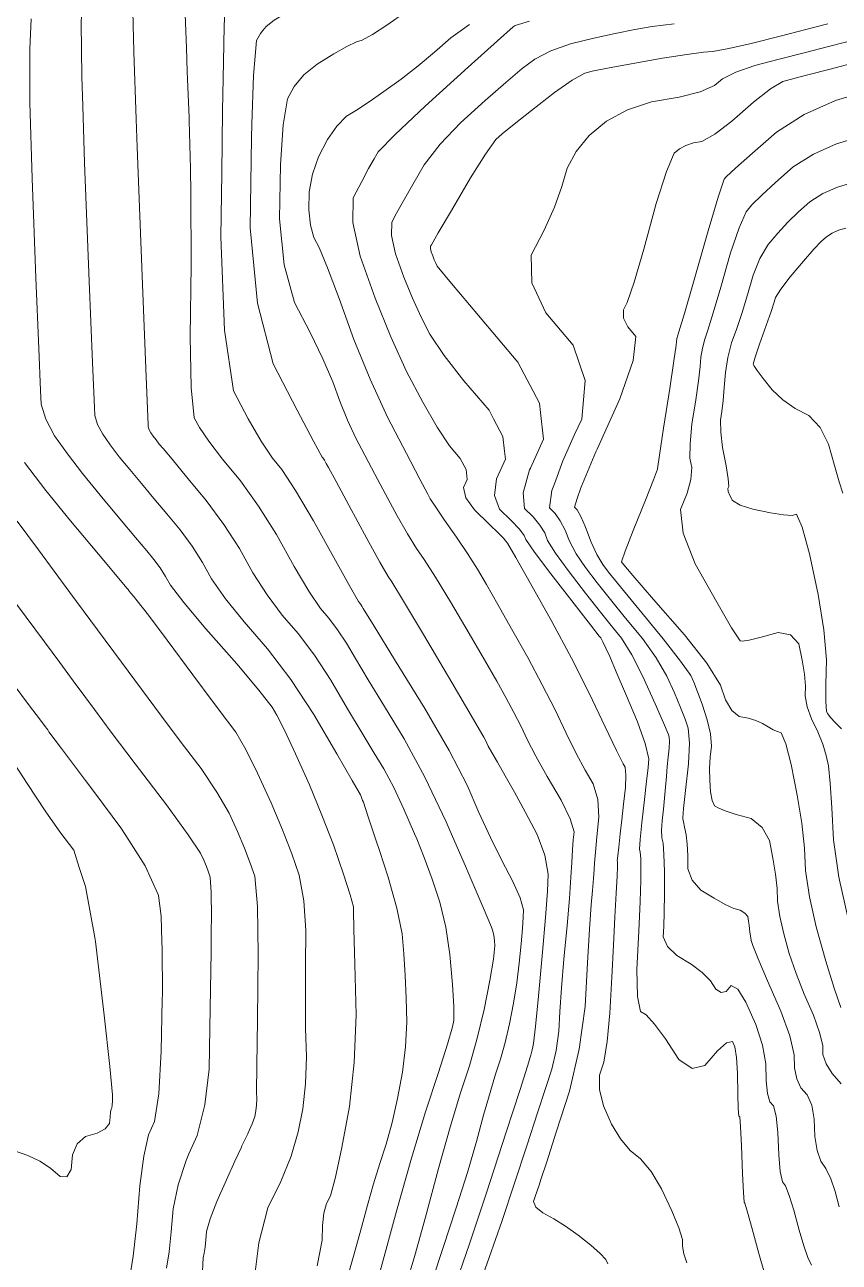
# Model space of a CAD drawing. Header units: inches. Extents: x 1337389 to 1347141, y 407035 to 414577.
# Drawn here: x 1340802.1 to 1341063.3, y 407256.9 to 407653.8 of the extents above; entities that cross this region are included whole.
import ezdxf

# ---------------------------------------------------------------- set-up
doc = ezdxf.new("R2010")
doc.units = ezdxf.units.IN
doc.header["$MEASUREMENT"] = 0
doc.layers.add('Topo', color=7, linetype='Continuous', lineweight=15, true_color=0x459900)

msp = doc.modelspace()

# ---------------------------------------------------------------- linework, layer by layer
at = {"layer": 'Topo'}
for p, q in [((1340837.0849, 407645.1109, 985), (1340837.851, 407623.482, 985)), ((1340803.7451, 407638.2711, 995), (1340803.734, 407640.487, 995)), ((1340854.2577, 407638.8, 980), (1340854.843, 407624.016, 980)), ((1340938.251, 407395.909, 980), (1340943.7491, 407383.2161, 980)), ((1340836.2061, 407391.1279, 1015), (1340834.495, 407393.8112, 1015)), ((1340820.625, 407380.3481, 1020), (1340819.6117, 407383.5209, 1020))]:
    msp.add_line(p, q, dxfattribs=at)
for points, elevation in [([(1340953.692, 407688.8701), (1340952.3892, 407688.655), (1340944.3259, 407686.712), (1340936.9501, 407684.1739), (1340930.2609, 407681.038), (1340924.259, 407677.306), (1340918.767, 407673.762), (1340913.7828, 407670.406), (1340909.3079, 407667.2369), (1340904.5062, 407664.5821), (1340899.378, 407662.44), (1340893.9221, 407660.8109), (1340889.2249, 407659.08), (1340885.2859, 407657.2472), (1340882.1061, 407655.311), (1340879.578, 407653.2429), (1340878.4939, 407651.9699)], 970), ([(1340838.904, 407678.7209), (1340839.015, 407677.917), (1340838.8261, 407675.155), (1340837.9499, 407673.234), (1340837.293, 407670.5482), (1340836.855, 407667.097), (1340836.6377, 407662.8809), (1340836.8681, 407653.6739)], 985), ([(1340821.9189, 407669.794), (1340821.2521, 407667.068), (1340820.531, 407661.3758), (1340820.1722, 407654.4219), (1340820.4339, 407637.1391), (1340820.732, 407627.8161)], 990), ([(1340853.13, 407670.444), (1340853.3629, 407662.542), (1340853.956, 407646.426), (1340854.2577, 407638.8)], 980), ([(1340866.2611, 407658.1858), (1340866.105, 407653.37), (1340865.8849, 407641.907)], 975), ([(1340924.3242, 407657.9949), (1340918.2551, 407653.698), (1340913.588, 407650.648), (1340910.3239, 407648.8449), (1340908.4611, 407648.2879), (1340905.4321, 407646.831), (1340901.239, 407644.4709), (1340895.8799, 407641.2112), (1340891.6218, 407637.726), (1340888.464, 407634.017), (1340886.4059, 407630.083), (1340884.95, 407621.6959), (1340884.0961, 407608.8549), (1340883.8441, 407591.56), (1340885.3499, 407576.8359), (1340888.6139, 407564.685), (1340893.6371, 407555.105), (1340897.7349, 407546.637), (1340900.9081, 407539.2811), (1340903.156, 407533.036), (1340905.6158, 407527.0261), (1340908.2859, 407521.2519), (1340911.1679, 407515.7129), (1340914.3309, 407509.7121), (1340917.7759, 407503.249), (1340921.502, 407496.3248), (1340924.8101, 407490.5331), (1340927.702, 407485.872), (1340930.1751, 407482.3441), (1340933.8141, 407476.614), (1340938.6171, 407468.6839), (1340944.586, 407458.552), (1340949.5319, 407450.0719), (1340953.4558, 407443.245), (1340956.3579, 407438.0689), (1340958.9582, 407433.2221), (1340961.2549, 407428.7039), (1340963.2488, 407424.515), (1340966.0569, 407419.183), (1340969.6773, 407412.709), (1340974.111, 407405.093), (1340976.98, 407399.172), (1340978.283, 407394.9469), (1340978.0211, 407392.4179), (1340977.766, 407389.144), (1340977.517, 407385.126), (1340977.2749, 407380.3639), (1340976.781, 407373.6139), (1340976.0331, 407364.8779), (1340975.034, 407354.1549), (1340974.2559, 407344.9289), (1340973.7011, 407337.201), (1340973.367, 407330.97), (1340972.51, 407324.8529), (1340971.1292, 407318.8511), (1340969.226, 407312.964), (1340966.5878, 407304.853), (1340963.2152, 407294.519), (1340959.1073, 407281.9619), (1340955.0662, 407269.9371), (1340951.0919, 407258.4439), (1340947.1849, 407247.482)], 965), ([(1340803.734, 407640.487), (1340803.7061, 407645.9628), (1340804.2061, 407655.655)], 995), ([(1340836.8681, 407653.6739), (1340837.075, 407645.3781), (1340837.0849, 407645.1109)], 985), ([(1340944.7119, 407653.858), (1340938.7159, 407649.648), (1340933.5301, 407645.018), (1340928.2309, 407640.6), (1340922.82, 407636.3921), (1340917.2968, 407632.3949), (1340912.542, 407629.0779), (1340908.555, 407626.44), (1340905.3371, 407624.4819), (1340902.226, 407621.333), (1340899.2241, 407616.9919), (1340896.3299, 407611.46), (1340894.3731, 407605.859), (1340893.3519, 407600.189), (1340893.269, 407594.45), (1340893.7679, 407589.565), (1340894.8522, 407585.533), (1340896.5179, 407582.354), (1340899.209, 407575.8471), (1340902.925, 407566.01), (1340907.6638, 407552.845), (1340912.8488, 407540.176), (1340918.479, 407528.003), (1340924.5539, 407516.325), (1340928.8581, 407508.067), (1340931.3931, 407503.228), (1340932.1558, 407501.809), (1340933.9369, 407499.0498), (1340936.733, 407494.9501), (1340940.5472, 407489.5111), (1340944.053, 407484.248), (1340947.2519, 407479.162), (1340950.1441, 407474.253), (1340953.8031, 407467.8919), (1340958.23, 407460.0798), (1340963.4241, 407450.8158), (1340968.076, 407442.1411), (1340972.1868, 407434.055), (1340975.757, 407426.5582), (1340978.9791, 407420.112), (1340981.854, 407414.7181), (1340984.3819, 407410.3751), (1340985.8491, 407405.3658), (1340986.253, 407399.6919), (1340985.5959, 407393.3509), (1340985.123, 407388.4361), (1340984.834, 407384.9472), (1340984.7301, 407382.884), (1340984.5153, 407379.96), (1340984.192, 407376.175), (1340983.7592, 407371.5291), (1340983.221, 407363.7752), (1340982.5768, 407352.914), (1340981.8291, 407338.9431), (1340979.9071, 407325.2299), (1340976.813, 407311.7742), (1340972.546, 407298.5761), (1340969.494, 407289.1429), (1340967.6569, 407283.4778), (1340967.0358, 407281.5778), (1340966.425, 407279.76), (1340965.8239, 407278.021), (1340965.2329, 407276.3629), (1340966.0318, 407274.6112), (1340968.222, 407272.765), (1340971.8011, 407270.8242), (1340975.574, 407268.441), (1340979.538, 407265.6149), (1340983.6951, 407262.347), (1340986.6771, 407259.727), (1340988.4841, 407257.7571), (1340989.1151, 407256.435)], 960), ([(1341014.4309, 407256.6979), (1341013.472, 407259.557), (1341012.9999, 407262.059), (1341013.0151, 407264.205), (1341011.9029, 407267.9841), (1341009.667, 407273.3952), (1341006.3039, 407280.4389), (1341002.942, 407286.0159), (1340999.5789, 407290.1259), (1340996.2171, 407292.7699), (1340993.1169, 407296.4682), (1340990.2789, 407301.221), (1340987.703, 407307.0283), (1340986.431, 407312.274), (1340986.4609, 407316.9598), (1340987.7939, 407321.084), (1340988.8902, 407327.6841), (1340989.7469, 407336.7599), (1340990.366, 407348.3128), (1340990.9131, 407358.587), (1340991.389, 407367.5831), (1340991.7939, 407375.3021), (1340992.064, 407380.7013), (1340992.1989, 407383.781), (1340992.1989, 407384.5421), (1340992.1851, 407385.112), (1340992.157, 407385.4921), (1340992.116, 407385.68), (1340992.2581, 407387.205), (1340992.5839, 407390.0661), (1340993.094, 407394.263), (1340993.6199, 407398.853), (1340994.162, 407403.836), (1340994.719, 407409.2121), (1340994.883, 407413.152), (1340994.653, 407415.6571), (1340994.0311, 407416.726), (1340991.9009, 407421.0411), (1340988.264, 407428.601), (1340983.1191, 407439.406), (1340977.4101, 407450.6761), (1340971.1371, 407462.4082), (1340964.2989, 407474.6039), (1340959.5571, 407482.971), (1340956.9129, 407487.5082), (1340956.364, 407488.2159), (1340955.9899, 407488.711), (1340955.7891, 407488.9939), (1340955.7619, 407489.0641), (1340954.1702, 407490.6189), (1340951.015, 407493.6561), (1340946.295, 407498.1769), (1340943.551, 407502.076), (1340942.7839, 407505.3531), (1340943.993, 407508.0071), (1340943.6548, 407511.1232), (1340941.769, 407514.6999), (1340938.3359, 407518.7381), (1340934.325, 407524.741), (1340929.736, 407532.708), (1340924.5701, 407542.6389), (1340919.503, 407553.768), (1340914.5338, 407566.096), (1340909.6639, 407579.6221), (1340907.3129, 407590.363), (1340907.481, 407598.3202), (1340910.1671, 407603.493), (1340912.385, 407607.6689), (1340914.1341, 407610.8479), (1340915.415, 407613.0321), (1340920.872, 407618.6441), (1340930.5061, 407627.684), (1340944.3147, 407640.152), (1340953.7291, 407648.6251), (1340958.7478, 407653.104), (1340959.371, 407653.587), (1340963.99, 407654.9111)], 955), ([(1340952.462, 407527.4249), (1340951.0189, 407530.1631), (1340942.961, 407539.6431), (1340936.6441, 407547.778), (1340932.0691, 407554.5681), (1340929.2359, 407560.0129), (1340926.4581, 407566.116), (1340923.7331, 407572.8749), (1340921.0629, 407580.292), (1340919.774, 407586.182), (1340919.8663, 407590.5451), (1340921.3388, 407593.3811), (1340923.5588, 407597.3831), (1340926.5269, 407602.5499), (1340930.2431, 407608.8831), (1340935.3549, 407615.4841), (1340941.864, 407622.353), (1340949.7689, 407629.491), (1340956.3699, 407635.2821), (1340961.667, 407639.725), (1340965.659, 407642.821), (1340970.818, 407645.4802), (1340977.1451, 407647.7029), (1340984.638, 407649.4891), (1340991.4932, 407651.009), (1340997.7101, 407652.2651), (1341003.2891, 407653.254), (1341010.3439, 407654.127)], 950), ([(1341059.68, 407654.1521), (1341052.5819, 407652.313), (1341044.387, 407650.1978), (1341035.094, 407647.809), (1341027.895, 407646.1511), (1341022.7921, 407645.2269), (1341019.7829, 407645.035), (1341014.4058, 407644.3089), (1341006.6611, 407643.0491), (1340996.548, 407641.2551), (1340989.0139, 407639.8701), (1340984.0589, 407638.895), (1340981.6839, 407638.3279), (1340977.6461, 407636.0479), (1340971.9469, 407632.0539), (1340964.5859, 407626.3459), (1340959.0109, 407621.938), (1340955.2231, 407618.83), (1340953.2218, 407617.0232), (1340949.8371, 407612.324), (1340945.07, 407604.7341), (1340938.92, 407594.252), (1340934.7329, 407587.097), (1340932.5099, 407583.27), (1340932.2509, 407582.77), (1340932.2339, 407582.0008), (1340932.4621, 407580.9629), (1340932.932, 407579.6551), (1340933.4131, 407578.4638), (1340933.9021, 407577.388), (1340934.4021, 407576.4279), (1340938.9629, 407570.814), (1340947.586, 407560.5469), (1340960.27, 407545.626), (1340967.2371, 407532.4099), (1340967.5542, 407529.491)], 945), ([(1340878.4939, 407651.9699), (1340877.7039, 407651.0408), (1340876.4821, 407648.707), (1340875.528, 407637.5331), (1340874.9911, 407621.9129)], 970), ([(1341068.669, 407649.126), (1341060.2508, 407646.931), (1341052.033, 407644.7982), (1341044.017, 407642.7261), (1341036.2009, 407640.7159), (1341030.1499, 407638.6432), (1341025.8639, 407636.506), (1341023.341, 407634.305), (1341018.708, 407632.3282), (1341011.966, 407630.573), (1341003.1141, 407629.0419), (1340995.363, 407626.4759), (1340988.713, 407622.8761), (1340983.1649, 407618.242), (1340978.9289, 407613.205), (1340976.0057, 407607.7642), (1340974.3947, 407601.9191), (1340971.948, 407595.3242), (1340968.664, 407587.9789), (1340964.545, 407579.883), (1340964.7329, 407571.035), (1340969.227, 407561.435), (1340978.0291, 407551.0812), (1340981.8649, 407539.7181), (1340980.7349, 407527.344), (1340978.4561, 407522.34)], 940), ([(1340865.8849, 407641.907), (1340865.5839, 407626.1859), (1340865.2931, 407606.2319)], 975), ([(1341071.659, 407642.536), (1341060.822, 407639.7101), (1341052.7979, 407637.6202), (1341047.5871, 407636.2669), (1341045.1899, 407635.651), (1341041.2759, 407633.22), (1341035.8452, 407628.973), (1341028.8971, 407622.9111), (1341023.36, 407618.714), (1341019.234, 407616.38), (1341016.5189, 407615.91), (1341014.141, 407615.1231), (1341012.1019, 407614.0187), (1341010.4, 407612.5979), (1341007.916, 407606.7549), (1341004.65, 407596.4891), (1341000.6021, 407581.8018), (1340997.4971, 407571.2119), (1340995.335, 407564.721), (1340994.1171, 407562.3269), (1340994.1729, 407559.7112), (1340995.5021, 407556.872), (1340998.1041, 407553.8111), (1340997.2649, 407546.1169), (1340992.983, 407533.7901), (1340985.6262, 407517.638)], 935), ([(1340895.9419, 407255.74), (1340897.491, 407263.953), (1340897.6059, 407268.658), (1340898.082, 407272.6072), (1340898.9189, 407275.799), (1340900.1158, 407278.236), (1340901.741, 407284.2211), (1340903.7918, 407293.756), (1340906.2688, 407306.8389), (1340907.786, 407320.995), (1340908.3438, 407336.2239), (1340907.9419, 407352.525), (1340907.6779, 407363.7431), (1340907.554, 407369.878), (1340907.5689, 407370.93), (1340906.496, 407374.7629), (1340904.3331, 407381.3758), (1340901.0811, 407390.7709), (1340897.432, 407400.326), (1340893.385, 407410.0421), (1340888.9401, 407419.92), (1340885.4749, 407427.364), (1340882.9912, 407432.374), (1340881.485, 407434.952), (1340877.1881, 407440.429), (1340870.0989, 407448.806), (1340860.218, 407460.0821), (1340853.1241, 407468.5171), (1340848.8159, 407474.1111), (1340847.2949, 407476.8639), (1340845.531, 407479.6031), (1340843.5231, 407482.328), (1340841.271, 407485.0411), (1340837.6472, 407489.373), (1340832.6499, 407495.3261), (1340826.2799, 407502.8981), (1340820.6641, 407509.8658), (1340815.8001, 407516.2279), (1340811.6909, 407521.9849), (1340808.885, 407527.2821), (1340807.382, 407532.118), (1340807.1838, 407536.4938), (1340806.6309, 407550.0111), (1340805.7249, 407572.6701), (1340804.4659, 407604.4699), (1340803.793, 407628.901), (1340803.7451, 407638.2711)], 995), ([(1341073.192, 407632.8569), (1341062.094, 407629.511), (1341052.1091, 407625.0238), (1341043.237, 407619.396), (1341035.4769, 407612.6272), (1341030.0821, 407607.8489), (1341027.052, 407605.0641), (1341026.3849, 407604.2709), (1341024.4481, 407598.502), (1341021.2412, 407587.7558), (1341016.7621, 407572.0329), (1341013.652, 407561.205), (1341011.9108, 407555.2721), (1341011.5391, 407554.2341), (1341011.264, 407553.179), (1341011.0878, 407552.107), (1341011.0091, 407551.0189), (1341010.2909, 407546.035), (1341008.9338, 407537.157), (1341006.9361, 407524.3838), (1341005.617, 407515.804), (1341004.9759, 407511.4159), (1341005.0129, 407511.2201), (1341003.731, 407507.852), (1341001.129, 407501.3101), (1340997.2071, 407491.5959), (1340994.6569, 407485.0029), (1340993.481, 407481.531), (1340993.677, 407481.179), (1340997.1131, 407477.1681), (1341003.7891, 407469.496), (1341013.7039, 407458.1649), (1341020.846, 407449.0149), (1341025.2149, 407442.0479), (1341026.8101, 407437.2619), (1341028.8158, 407433.894), (1341031.232, 407431.9431), (1341034.0568, 407431.4091), (1341036.545, 407430.6731), (1341038.6939, 407429.734), (1341040.5061, 407428.5921), (1341042.1161, 407427.7139), (1341043.5252, 407427.099), (1341044.733, 407426.7471), (1341046.1919, 407423.2259), (1341047.903, 407416.5351), (1341049.864, 407406.6752), (1341051.2808, 407397.7251), (1341052.153, 407389.6848), (1341052.481, 407382.5541), (1341053.7339, 407374.1371), (1341055.9139, 407364.433), (1341059.0189, 407353.441), (1341061.645, 407344.844), (1341063.7931, 407338.6411)], 930), ([(1340820.732, 407627.8161), (1340821.316, 407609.5289), (1340822.8191, 407571.591), (1340823.8599, 407545.434), (1340824.439, 407531.056), (1340824.5571, 407528.459), (1340825.449, 407525.589), (1340827.114, 407522.446), (1340829.5529, 407519.0289), (1340832.4391, 407515.253), (1340835.7719, 407511.118), (1340839.553, 407506.624), (1340843.5059, 407501.902), (1340847.6329, 407496.9501), (1340851.933, 407491.7689), (1340855.768, 407486.563), (1340859.1381, 407481.332), (1340862.0429, 407476.0749), (1340866.4799, 407469.7169), (1340872.4499, 407462.2561), (1340879.9519, 407453.6951), (1340887.403, 407443.7919), (1340894.8021, 407432.549), (1340902.1499, 407419.9662), (1340907.1339, 407411.3871), (1340909.7541, 407406.8121), (1340910.0109, 407406.243), (1340910.2533, 407405.656), (1340910.4808, 407405.0541), (1340910.696, 407404.434), (1340912.1379, 407400.1179), (1340914.8081, 407392.1052), (1340915.85, 407388.9748)], 990), ([(1340837.851, 407623.482), (1340838.166, 407614.5891), (1340839.912, 407570.512), (1340841.0881, 407540.856), (1340841.6949, 407525.618), (1340841.7321, 407524.8), (1340842.013, 407523.896), (1340842.5369, 407522.906), (1340843.306, 407521.83), (1340844.215, 407520.6409), (1340845.2639, 407519.3379), (1340846.455, 407517.923), (1340849.365, 407514.4301), (1340853.994, 407508.859), (1340860.343, 407501.2101), (1340866.0049, 407493.5241), (1340870.9801, 407485.8), (1340875.2691, 407478.0388), (1340879.837, 407470.916), (1340884.682, 407464.431), (1340889.805, 407458.584), (1340895.01, 407451.622), (1340900.2949, 407443.546), (1340905.6609, 407434.3561), (1340910.2719, 407426.553), (1340914.1279, 407420.1371), (1340917.228, 407415.108), (1340920.4301, 407409.135), (1340923.7341, 407402.2171), (1340927.1391, 407394.3563), (1340927.8138, 407392.678)], 985), ([(1340854.843, 407624.016), (1340854.8841, 407622.9901), (1340855.22, 407607.588)], 980), ([(1340874.9911, 407621.9129), (1340874.8402, 407617.52), (1340874.419, 407588.669), (1340876.7229, 407564.505), (1340881.751, 407545.0291), (1340889.5048, 407530.2419), (1340894.763, 407520.2752), (1340897.5281, 407515.129), (1340897.7971, 407514.8041), (1340898.228, 407514.1339), (1340898.8191, 407513.1191), (1340899.571, 407511.7589), (1340901.9851, 407507.298), (1340906.0601, 407499.7359), (1340911.7981, 407489.0741), (1340916.001, 407481.4272), (1340918.6701, 407476.795), (1340919.8029, 407475.1771), (1340923.574, 407468.9809), (1340929.982, 407458.206), (1340939.028, 407442.852), (1340945.2611, 407432.2531), (1340948.683, 407426.4099), (1340949.293, 407425.3211), (1340949.8391, 407424.3019), (1340950.3219, 407423.3529), (1340950.741, 407422.4721), (1340951.86, 407420.443), (1340953.6781, 407417.2671), (1340956.196, 407412.943), (1340959.159, 407407.6481), (1340962.569, 407401.3842), (1340966.425, 407394.15), (1340968.9028, 407387.4899), (1340970.001, 407381.4041), (1340969.7211, 407375.8929), (1340969.097, 407367.5271), (1340968.129, 407356.307), (1340966.817, 407342.2319), (1340965.8718, 407332.4881), (1340965.293, 407327.0749), (1340965.0812, 407325.9931), (1340964.8551, 407325.0129), (1340964.616, 407324.1372), (1340964.364, 407323.365), (1340964.0709, 407322.3889), (1340963.7371, 407321.21), (1340963.3621, 407319.8289), (1340960.957, 407312.3171), (1340956.5199, 407298.6762), (1340950.0511, 407278.904), (1340944.6988, 407262.804), (1340940.4632, 407250.3778)], 970), ([(1341066.314, 407366.5829), (1341063.2041, 407380.43), (1341061.416, 407392.4399), (1341060.948, 407402.6139), (1341060.414, 407410.513), (1341059.8149, 407416.1371), (1341059.1481, 407419.4862), (1341058.021, 407423.1179), (1341056.434, 407427.0341), (1341054.3848, 407431.2329), (1341053.0429, 407435.078), (1341052.408, 407438.5661), (1341052.4798, 407441.7), (1341052.1521, 407445.5169), (1341051.425, 407450.0189), (1341050.2981, 407455.2051), (1341047.722, 407458.1669), (1341043.6979, 407458.907), (1341038.2249, 407457.4251), (1341034.3669, 407456.4799), (1341032.1239, 407456.0732), (1341031.4959, 407456.203), (1341028.792, 407460.38), (1341024.0121, 407468.602), (1341017.1551, 407480.87), (1341013.2831, 407490.779), (1341012.3952, 407498.331), (1341014.4919, 407503.5237), (1341015.6968, 407508.002), (1341016.0099, 407511.7649), (1341015.431, 407514.8131), (1341015.452, 407519.4459), (1341016.0719, 407525.6631), (1341017.292, 407533.464), (1341018.177, 407539.653), (1341018.7259, 407544.23), (1341018.9399, 407547.1961), (1341019.4199, 407550.115), (1341020.168, 407552.9881), (1341021.1819, 407555.815), (1341022.9009, 407561.362), (1341025.3251, 407569.6291), (1341028.4548, 407580.6162), (1341031.161, 407588.6783), (1341033.4452, 407593.817), (1341035.306, 407596.0311), (1341038.447, 407599.166), (1341042.8699, 407603.2219), (1341048.574, 407608.198), (1341055.0959, 407612.335), (1341062.435, 407615.6331), (1341070.5931, 407618.0919)], 925), ([(1340855.22, 407607.588), (1340855.392, 407599.74), (1340855.479, 407576.6759), (1340855.145, 407553.7991), (1340855.4719, 407537.5), (1340856.4601, 407527.778), (1340858.109, 407524.633), (1340861.141, 407520.2079), (1340865.555, 407514.5041), (1340871.3531, 407507.5191), (1340877.109, 407499.44), (1340882.8231, 407490.2679), (1340888.4959, 407480.0029), (1340893.1929, 407472.1152), (1340896.9138, 407466.605), (1340899.6592, 407463.4719), (1340902.4471, 407459.7431), (1340905.278, 407455.4169), (1340908.1531, 407450.4942), (1340912.203, 407443.749), (1340917.4299, 407435.185), (1340923.8331, 407424.799), (1340930.4451, 407412.4631), (1340937.268, 407398.1779), (1340938.251, 407395.909)], 980), ([(1340865.2931, 407606.2319), (1340864.994, 407585.7781), (1340866.1681, 407555.85), (1340869.106, 407536.4042), (1340873.8071, 407527.437), (1340877.952, 407520.2423), (1340881.5411, 407514.8159), (1340884.575, 407511.162), (1340888.95, 407504.4681), (1340894.6661, 407494.737), (1340901.7228, 407481.966), (1340906.549, 407473.314), (1340909.1461, 407468.779), (1340909.512, 407468.361), (1340909.8827, 407467.864), (1340910.261, 407467.287), (1340910.644, 407466.6311), (1340914.1341, 407460.9461), (1340920.7319, 407450.2319), (1340930.4371, 407434.49), (1340938.1749, 407421.069), (1340943.945, 407409.9691), (1340947.7482, 407401.19), (1340951.4683, 407393.114), (1340955.106, 407385.74), (1340958.6611, 407379.0701), (1340960.991, 407373.819), (1340962.0951, 407369.987), (1340961.972, 407367.5749), (1340961.6991, 407363.913), (1340961.2748, 407359.002), (1340960.7008, 407352.8419), (1340959.8841, 407346.5221), (1340958.8249, 407340.0419), (1340957.524, 407333.4031), (1340956.1402, 407327.3971), (1340954.674, 407322.0241), (1340953.1269, 407317.284), (1340951.3291, 407311.2999), (1340949.2811, 407304.0721), (1340946.9839, 407295.5989), (1340944.0609, 407285.699), (1340940.513, 407274.3699), (1340936.34, 407261.6139), (1340932.887, 407251.2271)], 975), ([(1341067.9931, 407603.3272), (1341062.776, 407601.755), (1341058.082, 407599.6451), (1341053.9111, 407596.999), (1341050.2629, 407593.817), (1341046.813, 407590.483), (1341043.5599, 407586.9979), (1341040.5051, 407583.362), (1341037.8738, 407578.854), (1341035.669, 407573.475), (1341033.889, 407567.225), (1341032.15, 407561.52), (1341030.452, 407556.359), (1341028.797, 407551.742), (1341027.576, 407547.0499), (1341026.792, 407542.2841), (1341026.443, 407537.4419), (1341026.0619, 407533.2709), (1341025.6507, 407529.7709), (1341025.2092, 407526.9409), (1341025.2869, 407523.088), (1341025.886, 407518.211), (1341027.006, 407512.31), (1341027.663, 407508.1519), (1341027.8551, 407505.7372), (1341027.5839, 407505.0653), (1341027.699, 407504.088), (1341028.1999, 407502.8059), (1341029.087, 407501.219), (1341031.5612, 407499.768), (1341035.6239, 407498.4538), (1341041.2731, 407497.2769), (1341045.481, 407496.6111), (1341048.247, 407496.4572), (1341049.571, 407496.8161), (1341051.3981, 407492.7039), (1341053.7301, 407484.123), (1341056.5661, 407471.07), (1341058.3969, 407459.7401), (1341059.2222, 407450.131), (1341059.0421, 407442.244), (1341059.0452, 407436.7331), (1341059.232, 407433.5981), (1341059.6019, 407432.839), (1341060.5309, 407431.6431), (1341062.0181, 407430.0099), (1341064.0641, 407427.939)], 920), ([(1341065.3939, 407588.563), (1341063.117, 407587.8761), (1341061.0681, 407586.9559), (1341059.2478, 407585.8012), (1341057.6561, 407584.4121), (1341055.178, 407581.8002), (1341051.814, 407577.965), (1341047.564, 407572.9069), (1341044.587, 407569.0301), (1341042.8832, 407566.3351), (1341042.452, 407564.8209), (1341041.451, 407561.8231), (1341039.8799, 407557.34), (1341037.7401, 407551.372), (1341036.3581, 407547.238), (1341035.735, 407544.9389), (1341035.87, 407544.4731), (1341036.9349, 407542.9532), (1341038.9271, 407540.3781), (1341041.8481, 407536.747), (1341045.2659, 407533.5459), (1341049.1798, 407530.774), (1341053.592, 407528.4321), (1341057.1589, 407524.5978), (1341059.8808, 407519.2733), (1341061.758, 407512.4571), (1341063.2939, 407507.226), (1341064.488, 407503.5801)], 915), ([(1340955.9548, 407517.08), (1340955.446, 407521.766), (1340952.462, 407527.4249)], 950), ([(1340967.5542, 407529.491), (1340968.488, 407520.8979), (1340964.2728, 407511.644)], 945), ([(1340978.4561, 407522.34), (1340974.6399, 407513.9611), (1340971.968, 407506.6149)], 940), ([(1341039.3779, 407253.457), (1341037.515, 407259.7119), (1341035.4079, 407267.5947), (1341033.928, 407272.959), (1341033.0749, 407275.8051), (1341032.8479, 407276.1319), (1341032.5891, 407279.32), (1341032.299, 407285.3699), (1341031.976, 407294.2812), (1341031.669, 407300.324), (1341031.3779, 407303.4989), (1341031.1019, 407303.8072), (1341030.8879, 407306.2538), (1341030.7352, 407310.84), (1341030.644, 407317.5641), (1341030.3319, 407322.6239), (1341029.796, 407326.0179), (1341029.0391, 407327.746), (1341027.194, 407327.327), (1341024.262, 407324.7579), (1341020.242, 407320.0419), (1341016.1211, 407319.099), (1341011.899, 407321.9298), (1341007.5761, 407328.535), (1341004.085, 407333.306), (1341001.4269, 407336.2441), (1340999.6007, 407337.348), (1340998.599, 407342.192), (1340998.421, 407350.7759), (1340999.0668, 407363.1001), (1340999.498, 407372.6463), (1340999.714, 407379.4149), (1340999.7151, 407383.405), (1340999.643, 407386.396), (1340999.498, 407388.3849), (1340999.2798, 407389.3742), (1340999.437, 407392.519), (1340999.9691, 407397.8211), (1341000.875, 407405.2791), (1341001.5491, 407411.1871), (1341001.992, 407415.545), (1341002.2022, 407418.3511), (1341001.0659, 407423.2538), (1340998.583, 407430.2518), (1340994.753, 407439.346), (1340991.796, 407446.3122), (1340989.7119, 407451.1499), (1340988.501, 407453.8601), (1340987.5341, 407455.8608), (1340986.8092, 407457.154), (1340986.3283, 407457.7389), (1340983.4979, 407461.3648), (1340978.3199, 407468.0337), (1340970.7919, 407477.745), (1340965.614, 407484.635), (1340962.7861, 407488.7049), (1340962.3061, 407489.955), (1340960.7349, 407491.9861), (1340958.0731, 407494.7999), (1340954.3191, 407498.396), (1340952.7621, 407502.87), (1340953.4028, 407508.2221), (1340956.24, 407514.4529), (1340955.9548, 407517.08)], 950), ([(1340985.6262, 407517.638), (1340985.2579, 407516.8303), (1340980.3941, 407505.2499), (1340979.289, 407501.83)], 935), ([(1340802.048, 407513.4271), (1340808.888, 407504.4781), (1340816.7879, 407494.6779), (1340825.7469, 407484.027), (1340831.7879, 407476.8449), (1340834.9099, 407473.1319), (1340835.1129, 407472.888), (1340835.2929, 407472.6419), (1340835.4519, 407472.3949), (1340835.5891, 407472.147), (1340836.092, 407471.5119), (1340836.9611, 407470.4901), (1340838.1961, 407469.081), (1340841.7932, 407464.4059), (1340847.752, 407456.465), (1340856.074, 407445.258), (1340862.5211, 407436.5951), (1340867.093, 407430.4779), (1340869.7909, 407426.9059), (1340873.0229, 407421.338), (1340876.7889, 407413.7751), (1340881.0911, 407404.216), (1340884.7419, 407395.5791), (1340887.744, 407387.8629), (1340890.0952, 407381.0689), (1340891.6101, 407372.869), (1340892.289, 407363.2611), (1340892.1321, 407352.2459), (1340892.1029, 407341.827), (1340892.2019, 407332.0029), (1340892.4302, 407322.7728), (1340892.1139, 407314.1521), (1340891.2551, 407306.137), (1340889.8519, 407298.7298), (1340887.5251, 407290.958), (1340884.2711, 407282.8221), (1340880.0929, 407274.3211), (1340877.173, 407263.183), (1340875.5121, 407249.4071)], 1000), ([(1340964.2728, 407511.644), (1340964.021, 407511.0911), (1340961.973, 407503.663), (1340962.3419, 407498.6139), (1340965.13, 407495.943), (1340967.3001, 407493.3539), (1340968.85, 407490.8452), (1340969.7832, 407488.4169), (1340972.2821, 407484.3749), (1340976.349, 407478.72), (1340981.983, 407471.451), (1340986.719, 407465.4151), (1340990.5569, 407460.612), (1340993.4961, 407457.042), (1340996.755, 407451.7531), (1341000.335, 407444.7441), (1341004.234, 407436.0158), (1341006.938, 407429.891), (1341008.448, 407426.3689), (1341008.7621, 407425.4499), (1341008.8699, 407423.9079), (1341008.771, 407421.7421), (1341008.4649, 407418.9531), (1341008.175, 407415.9469), (1341007.9009, 407412.7232), (1341007.6428, 407409.282), (1341007.323, 407405.7681), (1341006.9399, 407402.1789), (1341006.495, 407398.5179), (1341006.3302, 407395.48), (1341006.4441, 407393.0669), (1341006.8391, 407391.278), (1341007.1009, 407387.6791), (1341007.232, 407382.269), (1341007.23, 407375.0481), (1341007.171, 407369.143), (1341007.0559, 407364.5531), (1341006.8852, 407361.2792), (1341008.2829, 407358.1821), (1341011.251, 407355.2611), (1341015.788, 407352.5181), (1341019.3851, 407349.816), (1341022.0411, 407347.155), (1341023.756, 407344.5349), (1341025.4299, 407343.4121), (1341027.0651, 407343.7858), (1341028.6588, 407345.657), (1341030.772, 407344.5089), (1341033.4021, 407340.342), (1341036.5498, 407333.158), (1341038.6729, 407326.5499), (1341039.7719, 407320.5211), (1341039.845, 407315.0691), (1341040.278, 407311.008), (1341041.0702, 407308.335), (1341042.2211, 407307.053), (1341043.075, 407303.79), (1341043.6329, 407298.546), (1341043.8941, 407291.322), (1341044.385, 407286.0509), (1341045.1039, 407282.7311), (1341046.053, 407281.3641), (1341047.2549, 407278.3231), (1341048.7099, 407273.6062), (1341050.418, 407267.2151), (1341051.9281, 407262.145), (1341053.2411, 407258.394), (1341054.3549, 407255.9631)], 945), ([(1340971.968, 407506.6149), (1340971.1831, 407504.4571), (1340970.3659, 407498.832), (1340972.188, 407497.0872), (1340973.8639, 407494.7208), (1340975.3952, 407491.7349), (1340976.779, 407488.1279), (1340978.9498, 407484.1149), (1340981.9059, 407479.6939), (1340985.6471, 407474.8671), (1340989.9409, 407469.464), (1340994.7861, 407463.4852), (1341000.1831, 407456.9299), (1341004.5918, 407450.745), (1341008.0121, 407444.93), (1341010.4451, 407439.4851), (1341012.401, 407434.878), (1341013.8809, 407431.109), (1341014.8841, 407428.1781), (1341015.2421, 407423.3911), (1341014.9539, 407416.747), (1341014.0219, 407408.2459), (1341013.406, 407402.481), (1341013.1079, 407399.4511), (1341013.1259, 407399.1568), (1341013.3171, 407398.1532), (1341013.6799, 407396.4369), (1341014.2149, 407394.01), (1341014.572, 407390.9841), (1341014.7491, 407387.3609), (1341014.7478, 407383.138), (1341016.1549, 407379.4449), (1341018.9701, 407376.281), (1341023.1921, 407373.647), (1341026.7011, 407371.6882), (1341029.495, 407370.4061), (1341031.575, 407369.8), (1341033.0571, 407368.9151), (1341033.942, 407367.7521), (1341034.228, 407366.3101), (1341034.4361, 407365.0011), (1341034.5631, 407363.825), (1341034.611, 407362.782), (1341034.794, 407361.551), (1341035.113, 407360.132), (1341035.5671, 407358.5241), (1341037.2951, 407354.2009), (1341040.2949, 407347.163), (1341044.5693, 407337.4099), (1341047.437, 407329.5139), (1341048.8991, 407323.478), (1341048.9551, 407319.2989), (1341049.6681, 407315.761), (1341051.0369, 407312.8637), (1341053.0629, 407310.6062), (1341054.4809, 407307.256), (1341055.2901, 407302.8121), (1341055.4901, 407297.275), (1341056.18, 407292.7809), (1341057.3608, 407289.3311), (1341059.031, 407286.924), (1341060.5811, 407283.6861), (1341062.0108, 407279.6179), (1341063.32, 407274.7192)], 940), ([(1340979.289, 407501.83), (1340978.39, 407499.051), (1340979.2461, 407498.2309), (1340980.4291, 407496.089), (1340981.9389, 407492.625), (1340983.776, 407487.8399), (1340985.6169, 407483.854), (1340987.4619, 407480.669), (1340989.3109, 407478.2839), (1340993.162, 407473.5132), (1340999.015, 407466.3581), (1341006.87, 407456.8181), (1341012.428, 407449.7372), (1341015.6899, 407445.1161), (1341016.6559, 407442.9539), (1341017.8639, 407439.8651), (1341019.3139, 407435.8492), (1341021.005, 407430.9071), (1341022.0039, 407426.4302), (1341022.3081, 407422.4191), (1341021.919, 407418.874), (1341021.7391, 407415.254), (1341021.768, 407411.5611), (1341022.0049, 407407.7941), (1341022.53, 407405.0511), (1341023.3422, 407403.334), (1341024.4411, 407402.641), (1341026.7579, 407401.7179), (1341030.2929, 407400.5641), (1341035.0453, 407399.179), (1341038.5889, 407396.372), (1341040.922, 407392.143), (1341042.0459, 407386.492), (1341042.8581, 407381.3631), (1341043.3579, 407376.7551), (1341043.5462, 407372.6681), (1341044.264, 407367.844), (1341045.5129, 407362.2819), (1341047.2929, 407355.983), (1341049.47, 407349.523), (1341052.0441, 407342.9019), (1341055.015, 407336.121), (1341057.0089, 407330.631), (1341058.026, 407326.434), (1341058.065, 407323.5292), (1341059.0579, 407320.515), (1341061.005, 407317.392), (1341063.9059, 407314.16)], 935), ([(1340799.7162, 407494.602), (1340806.5239, 407485.3649), (1340816.5959, 407471.699), (1340825.4579, 407459.696), (1340833.111, 407449.3561), (1340839.554, 407440.679), (1340845.959, 407432.0992), (1340852.328, 407423.618), (1340858.659, 407415.2329), (1340863.7639, 407407.677), (1340867.6449, 407400.9489), (1340870.2999, 407395.0492), (1340872.553, 407389.718), (1340874.4059, 407384.9561), (1340875.8579, 407380.762), (1340876.725, 407370.9741), (1340877.0091, 407355.5922), (1340876.7092, 407334.6139), (1340876.527, 407319.9111), (1340876.463, 407311.4799), (1340876.5161, 407309.3229), (1340876.4422, 407307.308), (1340876.2409, 407305.4351), (1340875.9129, 407303.704), (1340875.061, 407301.26), (1340873.809, 407298.3898)], 1005), ([(1340795.6349, 407473.1291), (1340802.5469, 407463.8161), (1340808.4469, 407455.844), (1340813.333, 407449.2131), (1340817.6331, 407443.3901), (1340821.3461, 407438.3731), (1340824.4711, 407434.163), (1340829.877, 407426.9579), (1340837.5621, 407416.7569), (1340847.5269, 407403.5611), (1340854.5059, 407394.0169), (1340858.5002, 407388.124), (1340859.509, 407385.882), (1340860.365, 407383.8571), (1340861.0691, 407382.0479), (1340861.62, 407380.4551), (1340861.9341, 407375.6431), (1340862.0101, 407367.611), (1340861.949, 407363.3179)], 1010), ([(1340824.5508, 407407.4219), (1340821.571, 407411.39), (1340813.8811, 407421.6529), (1340809.855, 407427.0659), (1340809.492, 407427.6289), (1340808.3939, 407429.1321), (1340806.5599, 407431.577), (1340803.9901, 407434.9631), (1340798.1151, 407442.816), (1340788.935, 407455.1359), (1340782.095, 407464.3311)], 1015), ([(1340811.166, 407398.1751), (1340808.692, 407401.71), (1340802.8621, 407410.448), (1340796.201, 407420.782), (1340789.0659, 407431.2202), (1340781.4579, 407441.7629), (1340774.5499, 407450.8659)], 1020), ([(1340834.495, 407393.8112), (1340832.9239, 407396.2761), (1340824.5508, 407407.4219)], 1015), ([(1340819.6117, 407383.5209), (1340817.857, 407389.0212), (1340813.69, 407394.5681), (1340811.166, 407398.1751)], 1020), ([(1340927.8138, 407392.678), (1340930.1939, 407386.757), (1340932.7539, 407379.813)], 985), ([(1340844.8351, 407375.022), (1340840.75, 407383.9981), (1340836.2061, 407391.1279)], 1015), ([(1340915.85, 407388.9748), (1340918.7059, 407380.3959), (1340919.9738, 407375.8571)], 990), ([(1340824.554, 407361.0589), (1340821.555, 407377.4351), (1340820.625, 407380.3481)], 1020), ([(1340932.7539, 407379.813), (1340932.8991, 407379.42), (1340935.254, 407372.346), (1340937.1001, 407364.42), (1340938.4362, 407355.644), (1340939.263, 407346.0169), (1340939.6851, 407338.941), (1340939.7032, 407334.417), (1340939.3158, 407332.445), (1340937.679, 407326.905), (1340934.7909, 407317.7981), (1340930.652, 407305.1239), (1340926.159, 407290.2802), (1340921.3109, 407273.266), (1340916.109, 407254.0819)], 985), ([(1340943.7491, 407383.2161), (1340944.301, 407381.9417), (1340949.1311, 407370.6909), (1340951.7599, 407364.4231), (1340952.1879, 407363.1401), (1340952.522, 407361.7021), (1340952.7649, 407360.11), (1340952.915, 407358.3641), (1340952.4051, 407354.0891), (1340951.2351, 407347.2842), (1340949.4049, 407337.9512), (1340947.2379, 407328.8269), (1340944.7318, 407319.9111), (1340941.8891, 407311.204), (1340938.5869, 407300.2121), (1340934.826, 407286.9329), (1340930.6051, 407271.3692), (1340927.166, 407259.0801), (1340924.5067, 407250.065)], 980), ([(1340919.9738, 407375.8571), (1340921.4889, 407370.4369), (1340923.1581, 407362.2298), (1340923.7131, 407355.7751), (1340924.1449, 407348.913), (1340924.456, 407341.646), (1340924.6459, 407333.9728), (1340924.238, 407326.04), (1340923.234, 407317.8458), (1340921.6331, 407309.391), (1340919.8931, 407301.695), (1340918.015, 407294.7591), (1340915.9979, 407288.5809), (1340914.0039, 407282.0689), (1340912.0331, 407275.2229), (1340910.0858, 407268.0419), (1340907.5101, 407258.8451), (1340904.3039, 407247.6331)], 990), ([(1340846.134, 407359.686), (1340845.8183, 407367.9459), (1340845.0481, 407374.554), (1340844.8351, 407375.022)], 1015), ([(1340798.879, 407292.6298), (1340803.125, 407291.16), (1340806.9749, 407289.306), (1340810.429, 407287.068), (1340813.4871, 407284.4472), (1340815.668, 407284.2919), (1340816.974, 407286.605), (1340817.4039, 407291.3851), (1340818.9451, 407294.928), (1340821.5989, 407297.236), (1340825.3649, 407298.3091), (1340827.9309, 407299.7101), (1340829.2969, 407301.4398), (1340829.462, 407303.4989), (1340829.6359, 407305.016), (1340829.8189, 407305.9911), (1340830.0101, 407306.424), (1340830.1483, 407307.3371), (1340830.2349, 407308.73), (1340830.2689, 407310.6029), (1340829.3719, 407319.741), (1340827.543, 407336.143), (1340824.7832, 407359.809), (1340824.554, 407361.0589)], 1020), ([(1340846.2191, 407341.0701), (1340846.2541, 407342.9752), (1340846.2201, 407357.4199), (1340846.134, 407359.686)], 1015), ([(1340861.949, 407363.3179), (1340861.85, 407356.36), (1340861.6629, 407344.4739), (1340861.4489, 407331.9531), (1340861.2093, 407318.7979), (1340859.865, 407307.344), (1340857.4159, 407297.5899), (1340854.7909, 407291.6418)], 1010), ([(1340835.465, 407250.1689), (1340836.841, 407258.8252), (1340838.0171, 407269.2269), (1340838.992, 407281.3741), (1340840.267, 407290.8869), (1340841.8399, 407297.764), (1340843.713, 407302.0069), (1340845.0729, 407310.9569), (1340845.92, 407324.6131), (1340846.2191, 407341.0701)], 1015), ([(1340873.809, 407298.3898), (1340873.684, 407298.103), (1340871.782, 407294.2341), (1340871.5782, 407293.798)], 1005), ([(1340871.5782, 407293.798), (1340869.4879, 407289.3302), (1340866.8019, 407283.392), (1340863.7251, 407276.4201), (1340861.602, 407270.8729), (1340860.4319, 407266.751), (1340860.2151, 407264.0559), (1340859.9541, 407261.7482), (1340859.649, 407259.827), (1340859.2991, 407258.2929), (1340859.0311, 407252.0129)], 1005), ([(1340854.7909, 407291.6418), (1340853.8619, 407289.5369), (1340851.2939, 407281.6951), (1340849.712, 407274.0628), (1340849.1158, 407266.6411), (1340848.398, 407260.2861), (1340847.5571, 407254.9977)], 1010)]:
    msp.add_lwpolyline(points, dxfattribs=dict(at, elevation=elevation))

doc.saveas('drawing.dxf')
